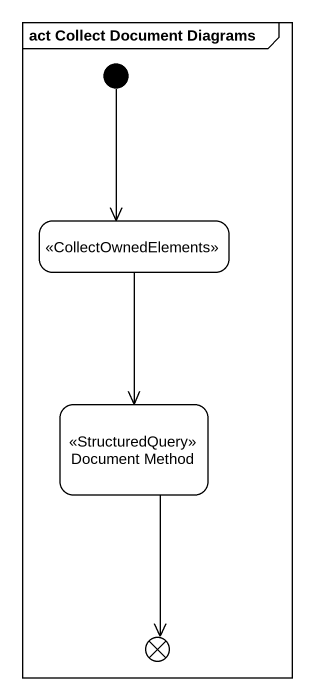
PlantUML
@startuml
mainframe act Collect Document Diagrams
hide empty description
state " " as state1 <<CollectOwnedElements>>
state "Document Method" as Document_Method <<StructuredQuery>>
state flowfinal1 <<end>>
[*] --> state1
state1 --> Document_Method
Document_Method --> flowfinal1
@enduml
